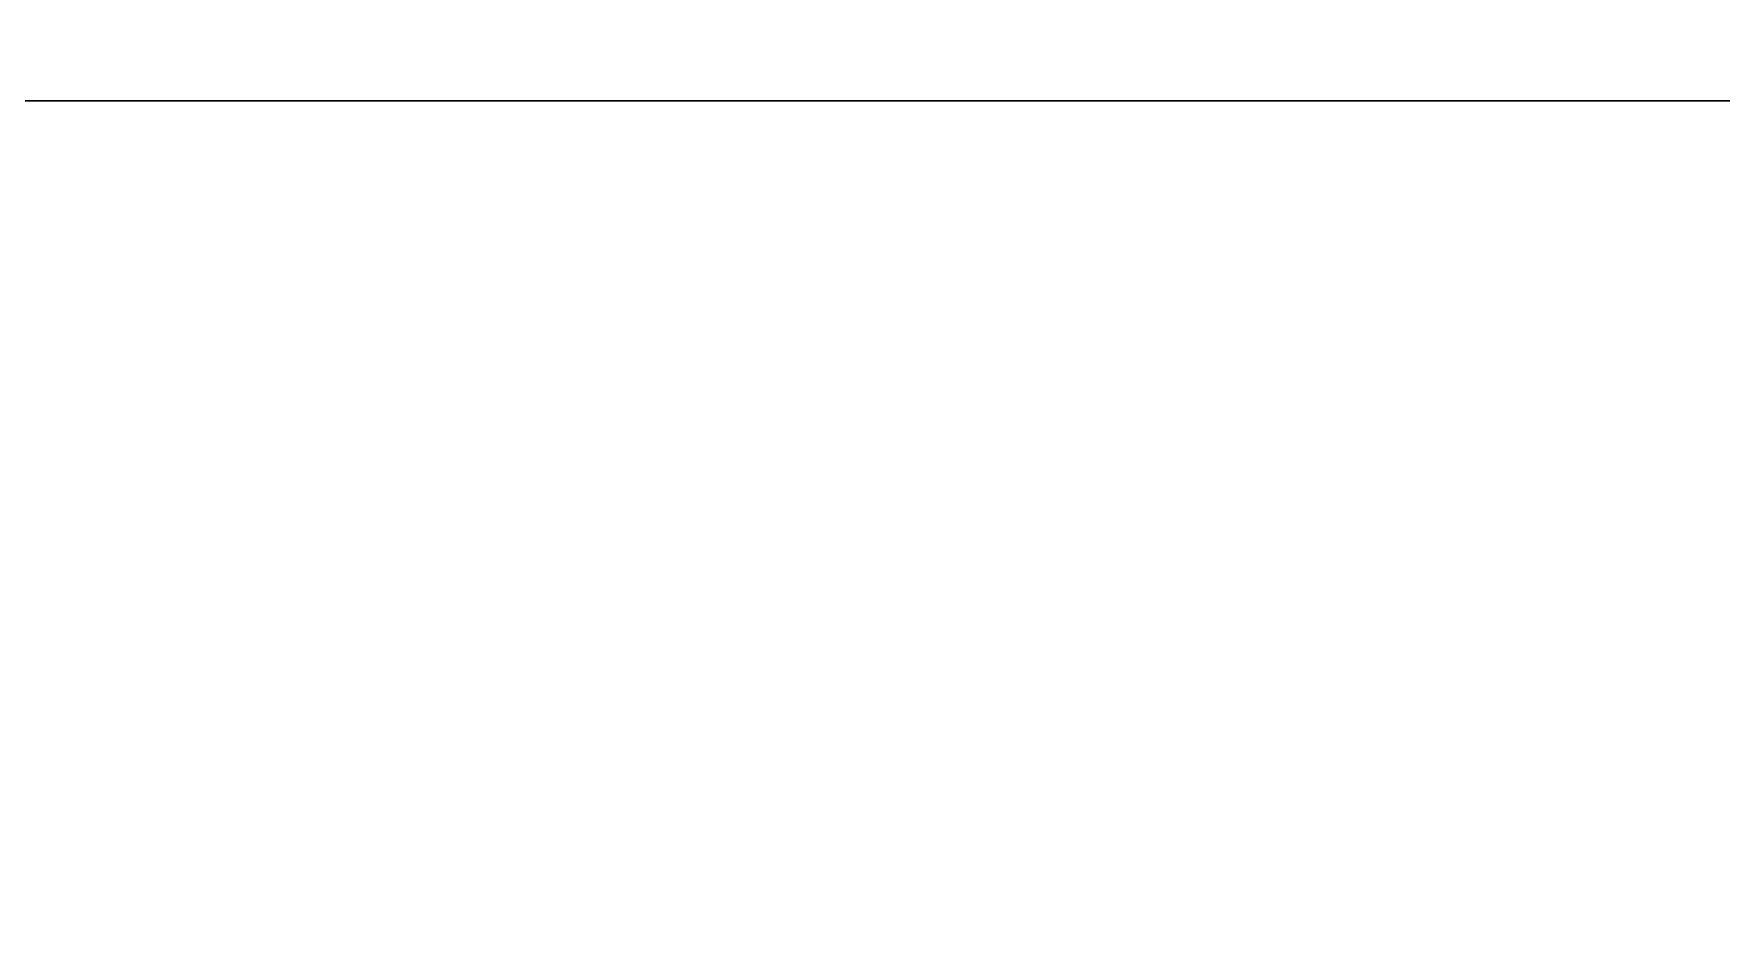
# Model space of a CAD drawing. Header units: millimetres. Extents: x 124972 to 152645, y 1647 to 10452.
# Drawn here: x 152393.52 to 152411.91, y 9283.12 to 9292.89 of the extents above; entities that cross this region are included whole.
import ezdxf

# ---------------------------------------------------------------- set-up
doc = ezdxf.new("R2010")
doc.units = ezdxf.units.MM
doc.layers.add('Moveis', color=1, linetype='Continuous', lineweight=9)

msp = doc.modelspace()

# ---------------------------------------------------------------- linework, layer by layer
at = {"layer": 'Moveis'}
msp.add_line((152390.259, 9292.16), (152434.24, 9292.16), dxfattribs=at)
for points, invisible_edges in [([(152435.401, 9292.582), (152388.931, 9292.742), (152435.401, 9333.545)], 3), ([(152435.401, 9292.582), (152389.21, 9292.496), (152388.931, 9292.742)], 13), ([(152435.197, 9292.434), (152389.21, 9292.496), (152435.401, 9292.582)], 3), ([(152434.975, 9292.316), (152389.534, 9292.312), (152389.21, 9292.496)], 13), ([(152434.975, 9292.316), (152389.21, 9292.496), (152435.197, 9292.434)], 3), ([(152434.738, 9292.23), (152389.534, 9292.312), (152434.975, 9292.316)], 3), ([(152434.738, 9292.23), (152389.889, 9292.199), (152389.534, 9292.312)], 13), ([(152412.586, 9283.12), (152389.534, 9292.312), (152389.889, 9292.199)], 13), ([(152434.491, 9292.178), (152389.889, 9292.199), (152434.738, 9292.23)], 3), ([(152389.889, 9292.199), (152434.24, 9292.16), (152390.259, 9292.16)], 1), ([(152434.24, 9292.16), (152389.889, 9292.199), (152434.491, 9292.178)], 3), ([(152434.24, 9292.16), (152412.586, 9283.12), (152390.259, 9292.16)], 3)]:
    msp.add_3dface(points, dxfattribs=dict(at, invisible_edges=invisible_edges))

doc.saveas('drawing.dxf')
